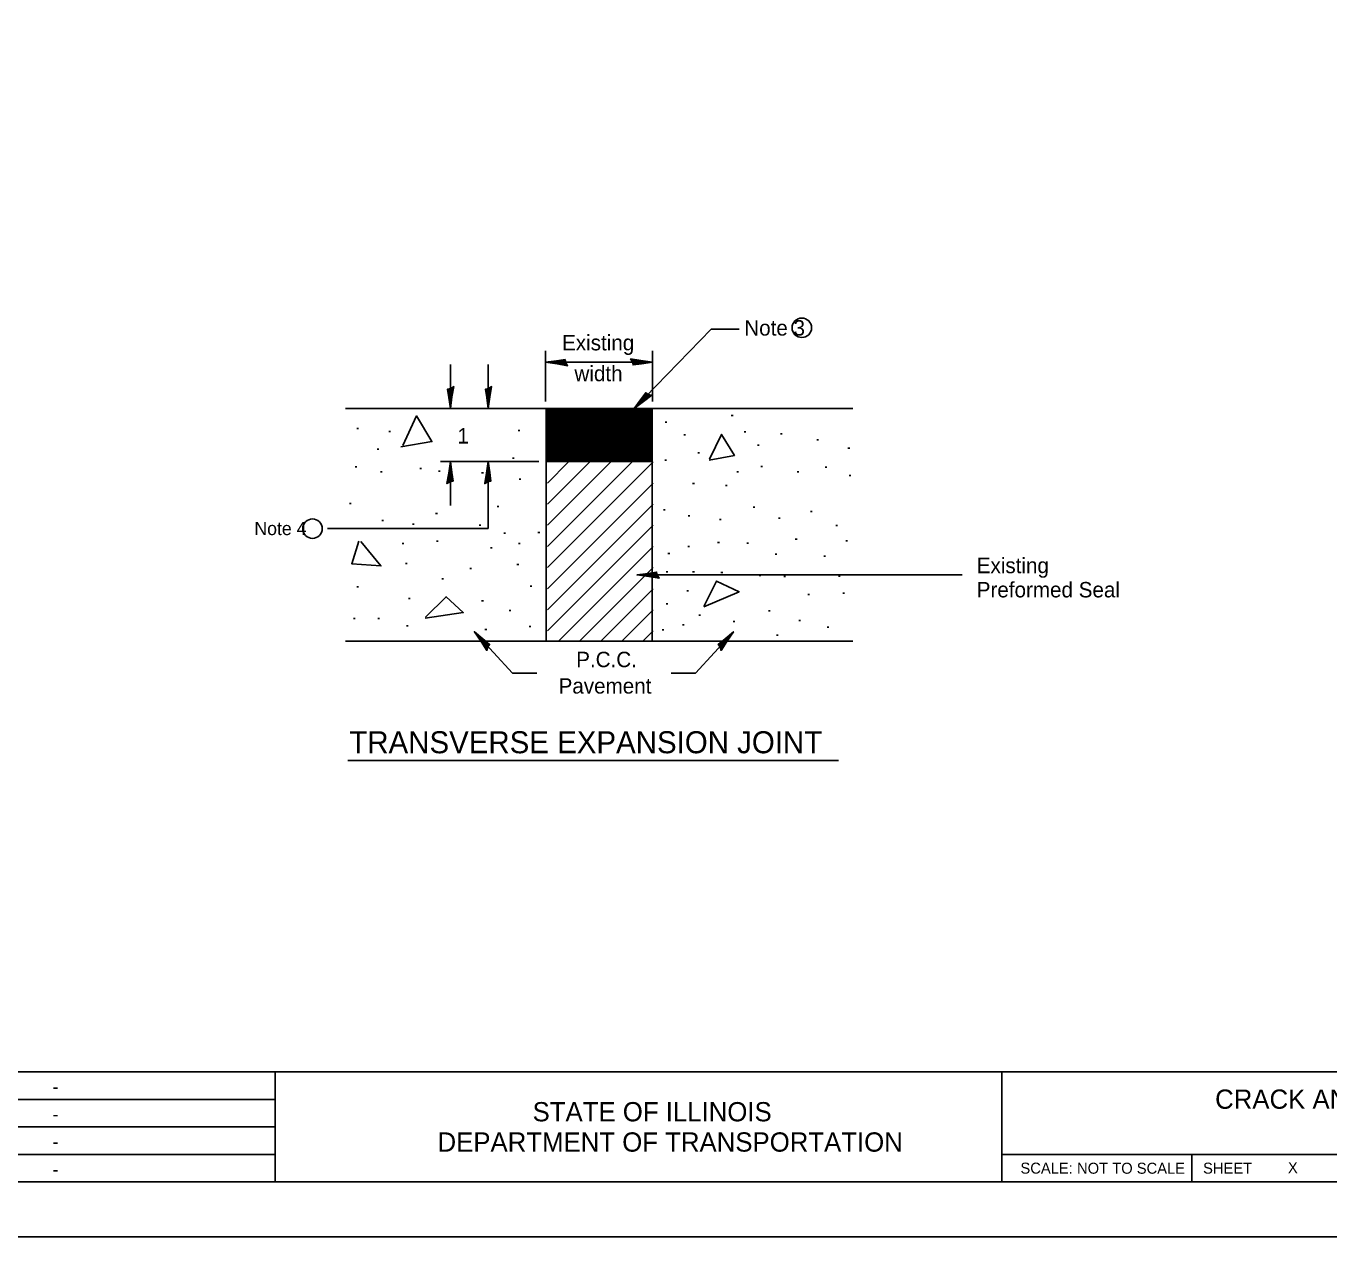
# Model space of a CAD drawing. Extents: x -0.01 to 2.83, y -0.13 to 1.83.
# Drawn here: x 0.993 to 1.979, y 0 to 0.917 of the extents above; entities that cross this region are included whole.
import ezdxf

# ---------------------------------------------------------------- set-up
doc = ezdxf.new("R2010")
doc.units = 0
for name, color, linetype in [('IDS_Notes', 7, 'Continuous'), ('RD_Pr_Roadway_Dimensions', 7, 'Continuous'), ('RD_Pr_Roadway_Notes', 7, 'Continuous'), ('SH_General_Details', 7, 'Continuous'), ('SH_Printer_Plotting_Border', 7, 'Continuous')]:
    doc.layers.add(name, color=color, linetype=linetype)

msp = doc.modelspace()

# ---------------------------------------------------------------- linework, layer by layer
at = {"layer": 'RD_Pr_Roadway_Dimensions'}
for p, q in [((1.38587, 0.63242), (1.38587, 0.67078)), ((1.46689, 0.63242), (1.46689, 0.67078)), ((1.46689, 0.66214), (1.38587, 0.66214)), ((1.31387, 0.66037), (1.31387, 0.62704)), ((1.38073, 0.58704), (1.30645, 0.58704)), ((1.31387, 0.58704), (1.31387, 0.5537))]:
    msp.add_line(p, q, dxfattribs=at)
for points in [[(1.40118, 0.66191), (1.40066, 0.6642), (1.39419, 0.66321), (1.38587, 0.66214), (1.39476, 0.66092), (1.40254, 0.65955), (1.40118, 0.66191), (1.40049, 0.66342), (1.39146, 0.66212), (1.40133, 0.66039), (1.39988, 0.66233), (1.39573, 0.66207), (1.39972, 0.66147)], [(1.45159, 0.66236), (1.4521, 0.66008), (1.45857, 0.66106), (1.46689, 0.66214), (1.45801, 0.66336), (1.45022, 0.66472), (1.45159, 0.66236), (1.45227, 0.66085), (1.4613, 0.66215), (1.45143, 0.66388), (1.45289, 0.66194), (1.45703, 0.6622), (1.45304, 0.66281)], [(1.31409, 0.64234), (1.31181, 0.64183), (1.31279, 0.63536), (1.31387, 0.62704), (1.31509, 0.63592), (1.31645, 0.6437), (1.31409, 0.64234), (1.31258, 0.64166), (1.31388, 0.63263), (1.31561, 0.6425), (1.31367, 0.64104), (1.31393, 0.63689), (1.31454, 0.64088)], [(1.31364, 0.57173), (1.31593, 0.57225), (1.31494, 0.57872), (1.31387, 0.58704), (1.31265, 0.57815), (1.31128, 0.57037), (1.31364, 0.57173), (1.31515, 0.57242), (1.31385, 0.58145), (1.31212, 0.57158), (1.31406, 0.57303), (1.3138, 0.57718), (1.3132, 0.57319)]]:
    msp.add_lwpolyline(points, dxfattribs=at)
at = {"layer": 'RD_Pr_Roadway_Notes'}
for p, q in [((1.45285, 0.62704), (1.5111, 0.68719)), ((1.53237, 0.68719), (1.5111, 0.68719)), ((1.34253, 0.66037), (1.34253, 0.62704)), ((1.34253, 0.58704), (1.34253, 0.53641)), ((1.34253, 0.53641), (1.22094, 0.53641)), ((1.70111, 0.50123), (1.45513, 0.50123)), ((1.36076, 0.42667), (1.33211, 0.45813)), ((1.49944, 0.42667), (1.5281, 0.45813)), ((1.36076, 0.42667), (1.37925, 0.42667)), ((1.49944, 0.42667), (1.48095, 0.42667)), ((1.2362, 0.36077), (1.60756, 0.36077))]:
    msp.add_line(p, q, dxfattribs=at)
for points in [[(1.34275, 0.64234), (1.34047, 0.64183), (1.34145, 0.63536), (1.34253, 0.62704), (1.34375, 0.63592), (1.34511, 0.6437), (1.34275, 0.64234), (1.34124, 0.64166), (1.34254, 0.63263), (1.34427, 0.6425), (1.34233, 0.64104), (1.34259, 0.63689), (1.3432, 0.64088)], [(1.46366, 0.63787), (1.46166, 0.63909), (1.45787, 0.63376), (1.45285, 0.62704), (1.45991, 0.63257), (1.4663, 0.63721), (1.46366, 0.63787), (1.4621, 0.63843), (1.45675, 0.63104), (1.46486, 0.63693), (1.46245, 0.63723), (1.45976, 0.63407), (1.46296, 0.63652)], [(1.3423, 0.57173), (1.34459, 0.57225), (1.3436, 0.57872), (1.34253, 0.58704), (1.34131, 0.57815), (1.33994, 0.57037), (1.3423, 0.57173), (1.34381, 0.57242), (1.34251, 0.58145), (1.34078, 0.57158), (1.34272, 0.57303), (1.34246, 0.57718), (1.34186, 0.57319)], [(1.47043, 0.50101), (1.46992, 0.50329), (1.46345, 0.50231), (1.45513, 0.50123), (1.46401, 0.50001), (1.4718, 0.49865), (1.47043, 0.50101), (1.46975, 0.50252), (1.46072, 0.50122), (1.47059, 0.49949), (1.46913, 0.50143), (1.46499, 0.50117), (1.46898, 0.50056)], [(1.34225, 0.44666), (1.34359, 0.44858), (1.3385, 0.4527), (1.33211, 0.45813), (1.33719, 0.45074), (1.34142, 0.44406), (1.34225, 0.44666), (1.3429, 0.44818), (1.33586, 0.45398), (1.34123, 0.44552), (1.34168, 0.44791), (1.33869, 0.45079), (1.34094, 0.44744)], [(1.51796, 0.44666), (1.51661, 0.44858), (1.5217, 0.4527), (1.5281, 0.45813), (1.52302, 0.45074), (1.51878, 0.44406), (1.51796, 0.44666), (1.5173, 0.44818), (1.52434, 0.45398), (1.51898, 0.44552), (1.51852, 0.44791), (1.52151, 0.45079), (1.51927, 0.44744)]]:
    msp.add_lwpolyline(points, dxfattribs=at)
for centre in [(1.57987, 0.68825), (1.20952, 0.53617)]:
    msp.add_circle(centre, 0.00737, dxfattribs=at)
at = {"layer": 'SH_General_Details'}
for p, q in [((1.23445, 0.62704), (1.42645, 0.62704)), ((1.34645, 0.62704), (1.34645, 0.62704)), ((1.38645, 0.62704), (1.38645, 0.45104)), ((1.38725, 0.58704), (1.38725, 0.62704)), ((1.38805, 0.58704), (1.38805, 0.62704)), ((1.38885, 0.58704), (1.38885, 0.62704)), ((1.38965, 0.58704), (1.38965, 0.62704)), ((1.39045, 0.58704), (1.39045, 0.62704)), ((1.39125, 0.58704), (1.39125, 0.62704)), ((1.39205, 0.58704), (1.39205, 0.62704)), ((1.39285, 0.58704), (1.39285, 0.62704)), ((1.39365, 0.58704), (1.39365, 0.62704)), ((1.39445, 0.58704), (1.39445, 0.62704)), ((1.39525, 0.58704), (1.39525, 0.62704)), ((1.39605, 0.58704), (1.39605, 0.62704)), ((1.39685, 0.58704), (1.39685, 0.62704)), ((1.39765, 0.58704), (1.39765, 0.62704)), ((1.39845, 0.58704), (1.39845, 0.62704)), ((1.39925, 0.58704), (1.39925, 0.62704)), ((1.40005, 0.58704), (1.40005, 0.62704)), ((1.40085, 0.58704), (1.40085, 0.62704)), ((1.40165, 0.58704), (1.40165, 0.62704)), ((1.40245, 0.58704), (1.40245, 0.62704)), ((1.40325, 0.58704), (1.40325, 0.62704)), ((1.40405, 0.58704), (1.40405, 0.62704)), ((1.40485, 0.58704), (1.40485, 0.62704)), ((1.40565, 0.58704), (1.40565, 0.62704)), ((1.40645, 0.58704), (1.40645, 0.62704)), ((1.40725, 0.58704), (1.40725, 0.62704)), ((1.40805, 0.58704), (1.40805, 0.62704)), ((1.40885, 0.58704), (1.40885, 0.62704)), ((1.40965, 0.58704), (1.40965, 0.62704)), ((1.41045, 0.58704), (1.41045, 0.62704)), ((1.41125, 0.62704), (1.41125, 0.58704)), ((1.41205, 0.62704), (1.41205, 0.58704)), ((1.41285, 0.62704), (1.41285, 0.58704)), ((1.41365, 0.62704), (1.41365, 0.58704)), ((1.41445, 0.62704), (1.41445, 0.58704)), ((1.41525, 0.62704), (1.41525, 0.58704)), ((1.41605, 0.62704), (1.41605, 0.58704)), ((1.41685, 0.62704), (1.41685, 0.58704)), ((1.41765, 0.62704), (1.41765, 0.58704)), ((1.41845, 0.62704), (1.41845, 0.58704)), ((1.41925, 0.62704), (1.41925, 0.58704)), ((1.42005, 0.62704), (1.42005, 0.58704)), ((1.42085, 0.62704), (1.42085, 0.58704)), ((1.42165, 0.62704), (1.42165, 0.58704)), ((1.42245, 0.62704), (1.42245, 0.58704)), ((1.42325, 0.62704), (1.42325, 0.58704)), ((1.42405, 0.62704), (1.42405, 0.58704)), ((1.42485, 0.62704), (1.42485, 0.58704)), ((1.42565, 0.62704), (1.42565, 0.58704)), ((1.42645, 0.62704), (1.61845, 0.62704)), ((1.42645, 0.62704), (1.42645, 0.58704)), ((1.42725, 0.62704), (1.42725, 0.58704)), ((1.42805, 0.62704), (1.42805, 0.58704)), ((1.42885, 0.62704), (1.42885, 0.58704)), ((1.42965, 0.62704), (1.42965, 0.58704)), ((1.43045, 0.62704), (1.43045, 0.58704)), ((1.43125, 0.62704), (1.43125, 0.58704)), ((1.43205, 0.62704), (1.43205, 0.58704)), ((1.43285, 0.62704), (1.43285, 0.58704)), ((1.43365, 0.62704), (1.43365, 0.58704)), ((1.43445, 0.62704), (1.43445, 0.58704)), ((1.43525, 0.62704), (1.43525, 0.58704)), ((1.43605, 0.62704), (1.43605, 0.58704)), ((1.43685, 0.62704), (1.43685, 0.58704)), ((1.43765, 0.62704), (1.43765, 0.58704)), ((1.43845, 0.62704), (1.43845, 0.58704)), ((1.43925, 0.62704), (1.43925, 0.58704)), ((1.44005, 0.62704), (1.44005, 0.58704)), ((1.44085, 0.62704), (1.44085, 0.58704)), ((1.44165, 0.62704), (1.44165, 0.58704)), ((1.44245, 0.62704), (1.44245, 0.58704)), ((1.44325, 0.62704), (1.44325, 0.58704)), ((1.44405, 0.62704), (1.44405, 0.58704)), ((1.44485, 0.62704), (1.44485, 0.58704)), ((1.44565, 0.62704), (1.44565, 0.58704)), ((1.44645, 0.62704), (1.44645, 0.58704)), ((1.44725, 0.62704), (1.44725, 0.58704)), ((1.44805, 0.62704), (1.44805, 0.58704)), ((1.44885, 0.62704), (1.44885, 0.58704)), ((1.44965, 0.62704), (1.44965, 0.58704)), ((1.45045, 0.62704), (1.45045, 0.58704)), ((1.45125, 0.62704), (1.45125, 0.58704)), ((1.45205, 0.62704), (1.45205, 0.58704)), ((1.45285, 0.62704), (1.45285, 0.58704)), ((1.45365, 0.62704), (1.45365, 0.58704)), ((1.45445, 0.62704), (1.45445, 0.58704)), ((1.45525, 0.62704), (1.45525, 0.58704)), ((1.45605, 0.62704), (1.45605, 0.58704)), ((1.45685, 0.62704), (1.45685, 0.58704)), ((1.45765, 0.62704), (1.45765, 0.58704)), ((1.45845, 0.62704), (1.45845, 0.58704)), ((1.45925, 0.62704), (1.45925, 0.58704)), ((1.46005, 0.62704), (1.46005, 0.58704)), ((1.46085, 0.62704), (1.46085, 0.58704)), ((1.46165, 0.62704), (1.46165, 0.58704)), ((1.46245, 0.62704), (1.46245, 0.58704)), ((1.46325, 0.62704), (1.46325, 0.58704)), ((1.46405, 0.62704), (1.46405, 0.58704)), ((1.46485, 0.62704), (1.46485, 0.58704)), ((1.46565, 0.62704), (1.46565, 0.58704)), ((1.46645, 0.62704), (1.46645, 0.58704)), ((1.46645, 0.62704), (1.46645, 0.45104)), ((1.50645, 0.62704), (1.50645, 0.62704)), ((1.52645, 0.62196), (1.52775, 0.62196)), ((1.24308, 0.61191), (1.24437, 0.61191)), ((1.47629, 0.61692), (1.47759, 0.61692)), ((1.26733, 0.60969), (1.26863, 0.60969)), ((1.36511, 0.61051), (1.36641, 0.61051)), ((1.49052, 0.60719), (1.49181, 0.60719)), ((1.5362, 0.60942), (1.53749, 0.60942)), ((1.56378, 0.60801), (1.56508, 0.60801)), ((1.59109, 0.60331), (1.59239, 0.60331)), ((1.25842, 0.59631), (1.25972, 0.59631)), ((1.50111, 0.59353), (1.50241, 0.59353)), ((1.54623, 0.59939), (1.54753, 0.59939)), ((1.61477, 0.59716), (1.61607, 0.59716)), ((1.2417, 0.58294), (1.243, 0.58294)), ((1.29074, 0.58182), (1.29204, 0.58182)), ((1.36093, 0.58963), (1.36223, 0.58963)), ((1.38645, 0.58704), (1.46645, 0.58704)), ((1.38732, 0.57073), (1.40337, 0.58678)), ((1.38732, 0.55473), (1.41937, 0.58678)), ((1.38732, 0.53873), (1.43537, 0.58678)), ((1.38732, 0.52273), (1.45137, 0.58678)), ((1.38732, 0.50673), (1.46732, 0.58673)), ((1.47604, 0.58796), (1.47733, 0.58796)), ((1.54874, 0.58323), (1.55004, 0.58323)), ((1.59749, 0.58267), (1.59879, 0.58267)), ((1.26092, 0.57931), (1.26221, 0.57931)), ((1.30495, 0.57959), (1.30625, 0.57959)), ((1.33753, 0.57847), (1.33882, 0.57847)), ((1.36596, 0.57372), (1.36725, 0.57372)), ((1.53063, 0.57932), (1.53193, 0.57932)), ((1.57633, 0.57932), (1.57762, 0.57932)), ((1.61562, 0.57655), (1.61692, 0.57655)), ((1.38732, 0.49073), (1.46732, 0.57073)), ((1.49722, 0.57039), (1.49852, 0.57039)), ((1.52199, 0.56875), (1.52329, 0.56875)), ((1.23753, 0.55535), (1.23882, 0.55535)), ((1.34924, 0.55284), (1.35053, 0.55284)), ((1.38732, 0.47473), (1.46732, 0.55473)), ((1.54289, 0.55257), (1.54418, 0.55257)), ((1.30273, 0.54755), (1.30402, 0.54755)), ((1.47519, 0.55035), (1.47649, 0.55035)), ((1.49386, 0.5459), (1.49516, 0.5459)), ((1.51754, 0.54311), (1.51884, 0.54311)), ((1.56212, 0.54422), (1.56341, 0.54422)), ((1.58636, 0.54923), (1.58765, 0.54923)), ((1.26202, 0.54227), (1.26332, 0.54227)), ((1.28516, 0.53947), (1.28645, 0.53947)), ((1.33557, 0.53892), (1.33687, 0.53892)), ((1.35425, 0.53278), (1.35554, 0.53278)), ((1.38017, 0.53335), (1.38146, 0.53335)), ((1.38732, 0.45873), (1.46732, 0.53873)), ((1.60557, 0.53865), (1.60687, 0.53865)), ((1.27738, 0.52497), (1.27868, 0.52497)), ((1.30327, 0.52665), (1.30457, 0.52665)), ((1.36538, 0.52497), (1.36668, 0.52497)), ((1.39537, 0.45078), (1.46732, 0.52273)), ((1.49359, 0.52276), (1.49489, 0.52276)), ((1.51613, 0.52582), (1.51743, 0.52582)), ((1.53817, 0.52529), (1.53946, 0.52529)), ((1.57492, 0.52835), (1.57621, 0.52835)), ((1.61309, 0.52694), (1.61439, 0.52694)), ((1.34421, 0.52163), (1.34551, 0.52163)), ((1.47853, 0.51748), (1.47983, 0.51748)), ((1.55961, 0.51691), (1.5609, 0.51691)), ((1.59637, 0.51524), (1.59767, 0.51524)), ((1.27985, 0.50993), (1.28114, 0.50993)), ((1.32861, 0.50604), (1.32991, 0.50604)), ((1.36428, 0.50911), (1.36557, 0.50911)), ((1.41137, 0.45078), (1.46732, 0.50673)), ((1.47714, 0.50356), (1.47844, 0.50356)), ((1.49722, 0.50356), (1.49852, 0.50356)), ((1.51865, 0.50299), (1.51994, 0.50299)), ((1.30745, 0.49825), (1.30874, 0.49825)), ((1.54764, 0.50076), (1.54893, 0.50076)), ((1.56629, 0.49993), (1.56759, 0.49993)), ((1.60753, 0.50022), (1.60882, 0.50022)), ((1.24311, 0.49211), (1.24441, 0.49211)), ((1.28209, 0.48319), (1.28338, 0.48319)), ((1.37431, 0.49268), (1.37561, 0.49268)), ((1.42737, 0.45078), (1.46732, 0.49073)), ((1.49276, 0.48907), (1.49405, 0.48907)), ((1.58441, 0.48628), (1.5857, 0.48628)), ((1.61089, 0.48739), (1.61218, 0.48739)), ((1.33753, 0.48155), (1.33882, 0.48155)), ((1.35842, 0.47428), (1.35972, 0.47428)), ((1.44337, 0.45078), (1.46732, 0.47473)), ((1.47714, 0.47929), (1.47844, 0.47929)), ((1.5546, 0.47401), (1.55589, 0.47401)), ((1.24058, 0.46815), (1.24188, 0.46815)), ((1.25897, 0.46815), (1.26026, 0.46815)), ((1.48941, 0.46343), (1.49071, 0.46343)), ((1.50193, 0.47067), (1.50322, 0.47067)), ((1.52785, 0.46595), (1.52914, 0.46595)), ((1.57745, 0.46678), (1.57874, 0.46678)), ((1.28071, 0.46259), (1.28201, 0.46259)), ((1.34004, 0.45979), (1.34133, 0.45979)), ((1.37348, 0.46201), (1.37477, 0.46201)), ((1.45937, 0.45078), (1.46732, 0.45873)), ((1.47407, 0.45951), (1.47537, 0.45951)), ((1.56073, 0.45563), (1.56202, 0.45563)), ((1.5989, 0.4615), (1.6002, 0.4615)), ((1.23445, 0.45104), (1.42645, 0.45104)), ((1.42645, 0.45104), (1.61845, 0.45104)), ((0.16666, 0.125), (2.79166, 0.125)), ((1.18118, 0.125), (1.18118, 0.04167)), ((1.73118, 0.125), (1.73118, 0.04167)), ((0.41452, 0.10417), (1.18118, 0.10417)), ((0.41452, 0.08333), (1.18118, 0.08333)), ((0.41452, 0.0625), (1.18118, 0.0625)), ((1.73118, 0.0625), (2.37285, 0.0625)), ((1.87499, 0.0625), (1.87499, 0.04167)), ((2.83333, 0), (-0.00001, 0))]:
    msp.add_line(p, q, dxfattribs=at)
msp.add_lwpolyline([(0.16666, 1.79167), (2.79166, 1.79167), (2.79166, 0.04167), (0.16666, 0.04167)], close=True, dxfattribs=at)
for points in [[(1.27781, 0.59919), (1.28818, 0.62155), (1.29986, 0.60209), (1.27649, 0.5982)], [(1.50999, 0.58867), (1.51906, 0.60747), (1.52881, 0.59158), (1.5098, 0.58801)], [(1.24601, 0.52649), (1.26125, 0.50799), (1.23919, 0.50963), (1.24471, 0.52681)], [(1.50577, 0.47737), (1.51517, 0.49651), (1.53239, 0.48839), (1.50556, 0.47695)], [(1.295, 0.46907), (1.31057, 0.48465), (1.32356, 0.47263), (1.29471, 0.46843)]]:
    msp.add_lwpolyline(points, dxfattribs=at)
at = {"layer": 'SH_Printer_Plotting_Border'}
msp.add_lwpolyline([(-0.00001, 0), (2.83333, 0), (2.83333, 1.83333), (-0.00001, 1.83333)], close=True, dxfattribs=at)

# ---------------------------------------------------------------- texts
at = {"layer": 'IDS_Notes'}
msp.add_text('X', height=0.00833, dxfattribs=at).set_placement((1.9477, 0.04825))
at = {"layer": 'RD_Pr_Roadway_Dimensions'}
for s, height, p in [('Existing', 0.011667, (1.39838, 0.67114)), ('width', 0.011667, (1.40777, 0.64781)), ('1', 0.01167, (1.31919, 0.60065))]:
    msp.add_text(s, height=height, dxfattribs=at).set_placement(p)
at = {"layer": 'RD_Pr_Roadway_Notes'}
for s, height, p in [('Note 3', 0.011667, (1.53628, 0.68234)), ('Note 4', 0.01, (1.16554, 0.53131)), ('Existing', 0.011667, (1.7122, 0.50247)), ('Preformed Seal', 0.0116667, (1.7122, 0.48414)), ('P.C.C.', 0.011667, (1.40909, 0.43133)), ('Pavement', 0.011667, (1.39575, 0.41133)), ('TRANSVERSE EXPANSION JOINT', 0.0166667, (1.23737, 0.36616))]:
    msp.add_text(s, height=height, dxfattribs=at).set_placement(p)
at = {"layer": 'SH_General_Details'}
for s, height, p in [('-', 0.01, (1.01282, 0.10875)), ('CRACK AND JOINT SEALING', 0.0145833, (1.89261, 0.09702)), ('STATE OF ILLINOIS', 0.0145835, (1.37608, 0.0875)), ('-', 0.01, (1.01282, 0.08792)), ('DEPARTMENT OF TRANSPORTATION', 0.0145835, (1.30415, 0.06458)), ('-', 0.01, (1.01282, 0.06708)), ('-', 0.01, (1.01282, 0.04625)), ('SCALE:          ', 0.0083333, (1.74528, 0.04792)), ('NOT TO SCALE', 0.0083333, (1.78812, 0.04785)), ('SHEET', 0.008333, (1.88349, 0.04792))]:
    msp.add_text(s, height=height, dxfattribs=at).set_placement(p)

doc.saveas('drawing.dxf')
